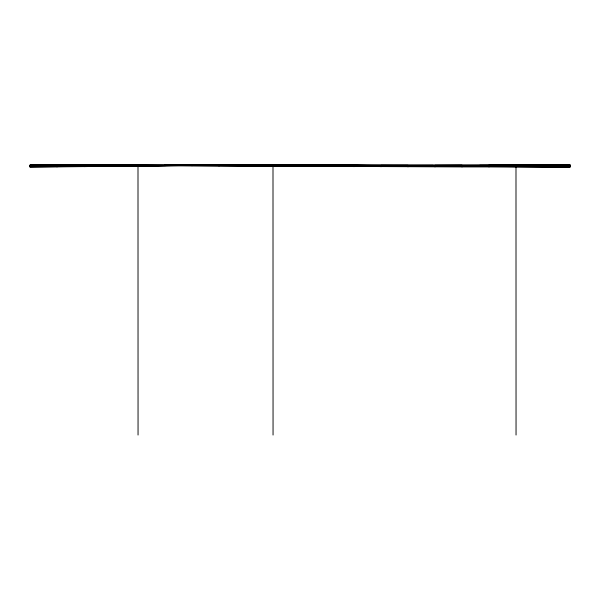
<?xml version="1.0" encoding="UTF-8"?>
<svg xmlns="http://www.w3.org/2000/svg" width="600" height="600" viewBox="0 0 600 600"><rect width="100%" height="100%" fill="white"/><g stroke="black" fill="none" stroke-linecap="round" stroke-linejoin="round"><path stroke-width="0.9" d="M434.993 166.898L435 165.262L462 165.21L461.993 166.92L165 165.637L165 165.105L412.658 165.9M461.993 166.92L488.993 166.92L489 165.3M488.993 166.92L542.993 166.882L543 165.292M246 166.118L246 165.398L569.993 164.962L569.993 166.852L542.993 166.882M192 165.78L192 165.203L354 166.282L569.993 165.945L569.993 165L489 165.188L515.993 165.127L516.045 435.037M219 165.945L219 165.285L246 165.12L433.14 165.54M273 166.282L273 165.142L214.35 165.368L327 165.345M300 166.447L300 165.248L433.14 165.458M326.993 166.583L327 165.435M421.965 165.9L354 165.3L353.993 166.703M380.993 166.792L381 165.33L515.993 165.3M407.993 166.86L408 165.315L300 165.083M273 165.428L57 165.113L57.008 166.882M381 166.132L84 165.083L84.008 166.597L111.007 166.305L111 165.053L30 165.36L30.008 167.167L165.007 165.727L165 165.12M138.007 166.02L138 165.045L30 165.105L111 165.322M569.993 165.653L381 165.938L30 165.27L84 165.27M246 165.15L214.35 165.382L246 165.12M273 165.09L273.053 435.037M111 165.225L219 165.315L138 165.045L138.053 435.037M138 165.405L327 165.18L433.14 165.9M84.008 166.425L111.007 166.17M30.008 166.83L192.007 165.472L57 165.78M84.008 166.275L192.007 165.458L138.007 165.847M30.008 166.583L111.007 166.058M84.008 166.072L212.483 165.322M30.008 166.267L84 165.817M111 165.907L138 165.743M84 165.953L212.483 165.352L165 165.6M138 165.675L212.483 165.375M30 165.892L57 165.615M111 165.697L165 165.502M30 165.517L138 165.278M542.993 165.075L569.993 165M354 165.51L569.993 165.172M408 165.578L569.993 165.39M569.993 166.245L380.993 166.343M569.993 166.553L353.993 166.485L138 165.517L138 165.083M57 165.12L30 165.105M273 165.142L433.14 165.712M165 165.262L433.14 165.315M479.685 165.3L570 165.292M57 165.233L30 165.36M300 165.555L354 165.623M165 165.165L273 165.562M327 165.225L354 165.382M570 167.002L499.245 166.5M481.553 166.5L570 167.175L570 165.968M543 166.47L543 166.98"/></g></svg>
